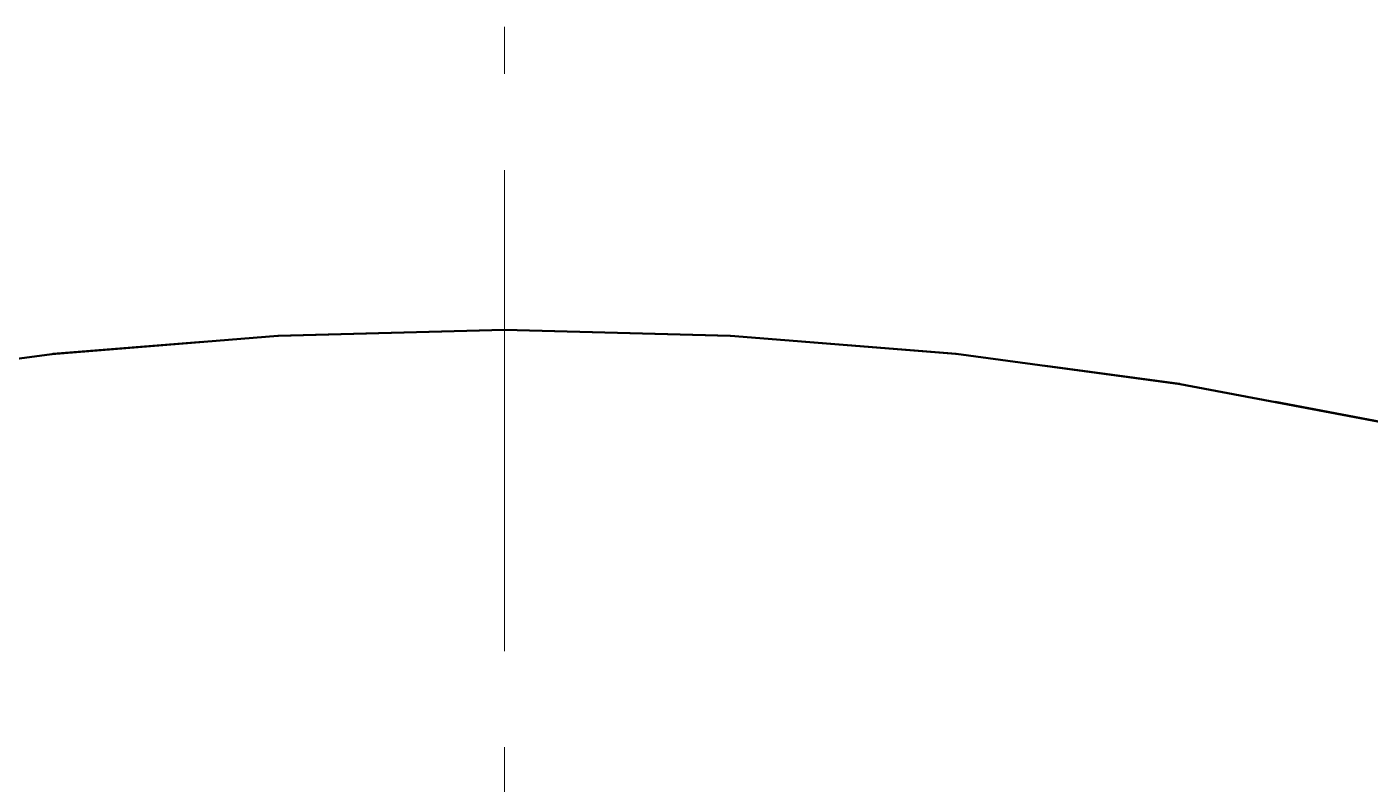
# Model space of a CAD drawing. Header units: millimetres. Extents: x 0 to 420, y 0 to 297.
# Drawn here: x 197.14 to 206.01, y 269 to 274 of the extents above; entities that cross this region are included whole.
import ezdxf

# ---------------------------------------------------------------- set-up
doc = ezdxf.new("R2010")
doc.units = ezdxf.units.MM
doc.linetypes.add('CENTER', pattern=[5.08, 3.175, -0.635, 0.635, -0.635])
doc.linetypes.add('DASHED', pattern=[1.524, 1.27, -0.254])
for name, color, linetype, lineweight in [('CENTER', 1, 'CENTER', 18), ('HIDDEN', 8, 'DASHED', 25), ('VISIBLE', 7, 'CONTINUOUS', 50)]:
    doc.layers.add(name, color=color, linetype=linetype, lineweight=lineweight)

msp = doc.modelspace()

# ---------------------------------------------------------------- linework, layer by layer
at = {"layer": 'CENTER'}
msp.add_line((200.29325, 214), (200.29325, 274), dxfattribs=at)
at = {"layer": 'HIDDEN'}
for points in [[(197.31703, 271.84137), (198.80303, 271.96032)], [(197.31703, 271.84137), (198.80303, 271.96032)], [(198.3047, 271.92043), (198.80078, 271.96014)], [(198.80303, 271.96032), (200.29325, 272)], [(198.80303, 271.96032), (200.29325, 272)], [(200.29325, 272), (201.78347, 271.96032)], [(200.29325, 272), (201.78347, 271.96032)], [(201.78347, 271.96032), (203.26946, 271.84137)], [(201.78347, 271.96032), (203.26946, 271.84137)], [(201.7845, 271.96023), (202.28017, 271.92056)], [(195.83947, 271.64351), (197.31703, 271.84137)], [(195.83947, 271.64351), (197.31703, 271.84137)], [(196.72065, 271.76151), (197.31256, 271.84078)], [(203.26946, 271.84137), (204.74703, 271.64351)], [(203.26946, 271.84137), (204.74703, 271.64351)], [(203.27151, 271.8411), (203.86294, 271.7619)], [(204.74703, 271.64351), (206.21196, 271.36729)], [(204.74703, 271.64351), (206.21196, 271.36729)], [(204.75007, 271.64294), (205.37833, 271.52448)]]:
    msp.add_lwpolyline(points, dxfattribs=at)
at = {"layer": 'VISIBLE'}
for points in [[(197.30808, 271.84042), (198.79853, 271.96008)], [(197.31703, 271.84137), (198.3047, 271.92043)], [(198.79853, 271.96008), (200.29325, 272)], [(198.80078, 271.96014), (198.80303, 271.96032)], [(198.80303, 271.96032), (200.29325, 272)], [(200.29325, 272), (201.78553, 271.96021)], [(200.29325, 272), (201.78347, 271.96032)], [(201.78347, 271.96032), (201.7845, 271.96023)], [(201.78553, 271.96021), (203.27357, 271.84094)], [(202.28017, 271.92056), (203.26946, 271.84137)], [(195.82614, 271.64136), (197.30808, 271.84042)], [(197.31256, 271.84078), (197.31703, 271.84137)], [(203.26946, 271.84137), (203.27151, 271.8411)], [(203.27357, 271.84094), (204.75314, 271.64253)], [(203.86294, 271.7619), (204.74703, 271.64351)], [(204.74703, 271.64351), (204.75007, 271.64294)], [(204.75314, 271.64253), (206.22003, 271.36555)], [(205.37833, 271.52448), (206.21196, 271.36729)]]:
    msp.add_lwpolyline(points, dxfattribs=at)

doc.saveas('drawing.dxf')
